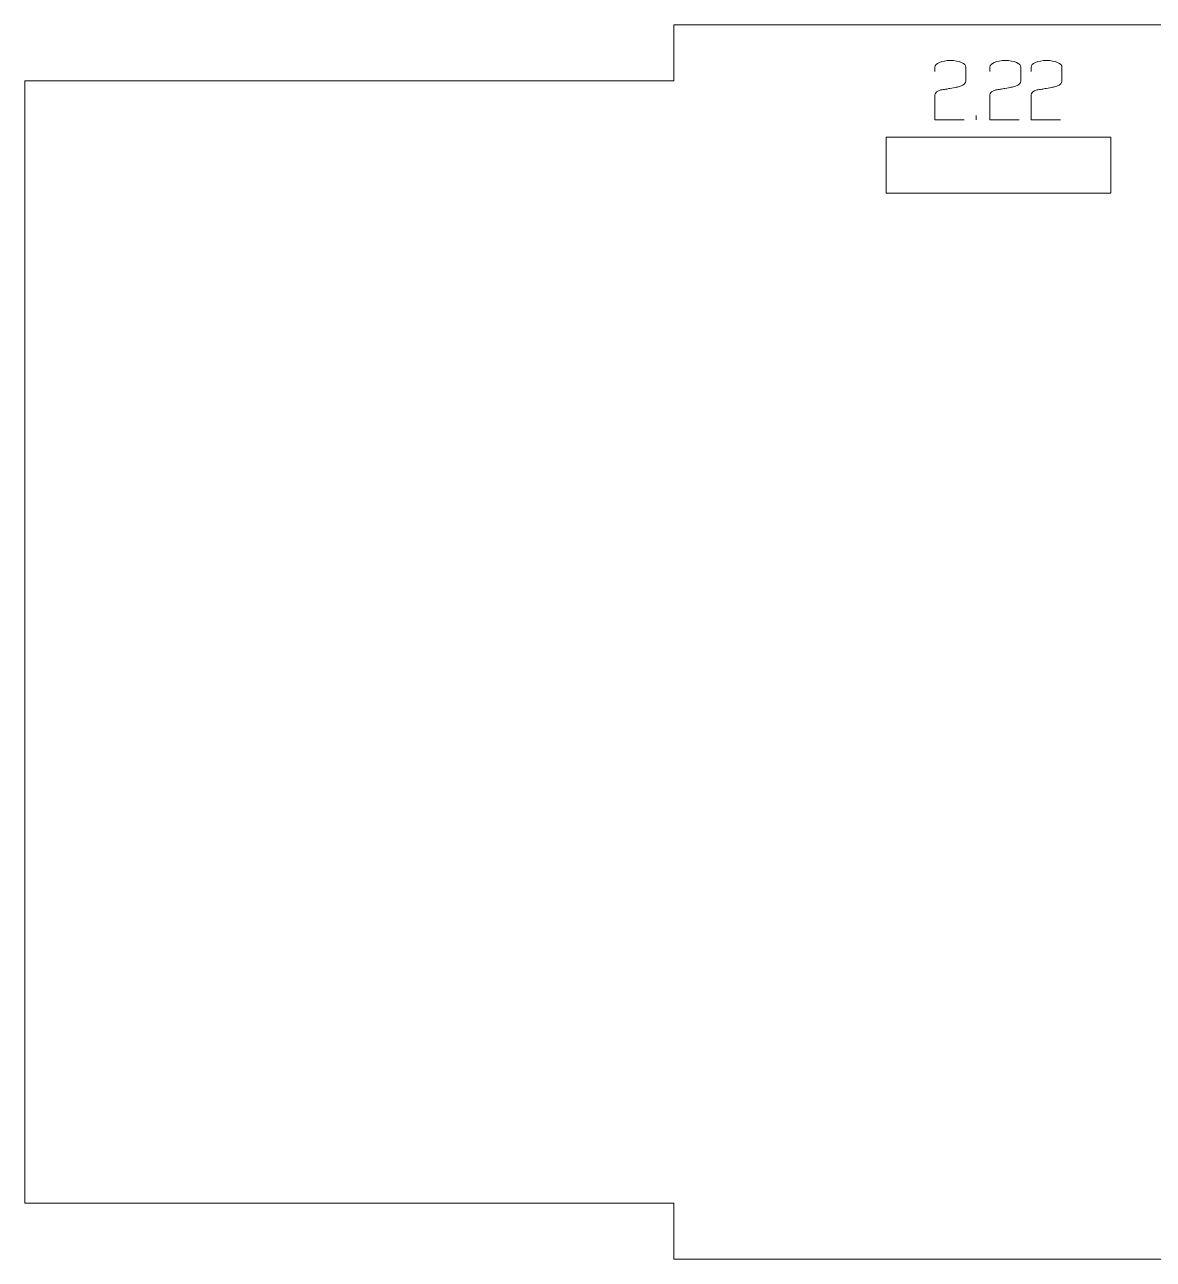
# Model space of a CAD drawing. Header units: centimetres. Extents: x -191 to 212, y -234 to 239.
# Drawn here: x -37.3 to -31.27, y -45.73 to -39.13 of the extents above; entities that cross this region are included whole.
import ezdxf

# ---------------------------------------------------------------- set-up
doc = ezdxf.new("R2010")
doc.units = ezdxf.units.CM
doc.header["$MEASUREMENT"] = 0
doc.layers.add('Capa 1', color=7, linetype='Continuous')

msp = doc.modelspace()

# ---------------------------------------------------------------- hatches: boundary and pattern name
at = {"layer": 'Capa 1', "true_color": 0x3e4095}
h = msp.add_hatch(color=175, dxfattribs=at)
edge = h.paths.add_edge_path()
edge.add_spline(control_points=[(-32.43494, -39.641), (-32.43494, -39.641), (-32.43494, -39.50846), (-32.43494, -39.50846), (-32.43402, -39.49654), (-32.42317, -39.48737), (-32.40238, -39.48095), (-32.39382, -39.48033), (-32.38564, -39.47934), (-32.37784, -39.47796), (-32.37005, -39.47659), (-32.36217, -39.47514), (-32.35422, -39.47361), (-32.33955, -39.47116), (-32.32831, -39.46917), (-32.32052, -39.46765), (-32.31272, -39.46612), (-32.30515, -39.46413), (-32.29781, -39.46168), (-32.27886, -39.45465), (-32.26938, -39.44563), (-32.26938, -39.43463), (-32.26938, -39.43463), (-32.26938, -39.35987), (-32.26938, -39.35987), (-32.26938, -39.35009), (-32.27725, -39.34176), (-32.293, -39.33488), (-32.30874, -39.328), (-32.32839, -39.32456), (-32.35193, -39.32456), (-32.37547, -39.32456), (-32.39512, -39.328), (-32.41086, -39.33488), (-32.42661, -39.34176), (-32.43448, -39.35009), (-32.43448, -39.35987), (-32.43448, -39.35987), (-32.43448, -39.38234), (-32.43448, -39.38234), (-32.43448, -39.38234), (-32.43448, -39.35987), (-32.43448, -39.35987), (-32.43448, -39.35009), (-32.42661, -39.34176), (-32.41086, -39.33488), (-32.39512, -39.328), (-32.37547, -39.32456), (-32.35193, -39.32456), (-32.32839, -39.32456), (-32.30874, -39.328), (-32.293, -39.33488), (-32.27725, -39.34176), (-32.26938, -39.35009), (-32.26938, -39.35987), (-32.26938, -39.35987), (-32.26938, -39.43463), (-32.26938, -39.43463), (-32.26938, -39.44563), (-32.27886, -39.45465), (-32.29781, -39.46168), (-32.30515, -39.46413), (-32.31272, -39.46612), (-32.32052, -39.46765), (-32.32831, -39.46917), (-32.33955, -39.47116), (-32.35422, -39.47361), (-32.36217, -39.47514), (-32.37005, -39.47659), (-32.37784, -39.47796), (-32.38564, -39.47934), (-32.39382, -39.48033), (-32.40238, -39.48095), (-32.42317, -39.48737), (-32.43402, -39.49654), (-32.43494, -39.50846), (-32.43494, -39.50846), (-32.43494, -39.641), (-32.43494, -39.641), (-32.43494, -39.641), (-32.27809, -39.641), (-32.27809, -39.641), (-32.27809, -39.641), (-32.43494, -39.641), (-32.43494, -39.641)], knot_values=[0, 0, 0, 0, 0.0357143, 0.0357143, 0.0357143, 0.0714286, 0.0714286, 0.0714286, 0.1071429, 0.1071429, 0.1071429, 0.1428571, 0.1428571, 0.1428571, 0.1785714, 0.1785714, 0.1785714, 0.2142857, 0.2142857, 0.2142857, 0.25, 0.25, 0.25, 0.2857143, 0.2857143, 0.2857143, 0.3214286, 0.3214286, 0.3214286, 0.3571429, 0.3571429, 0.3571429, 0.3928571, 0.3928571, 0.3928571, 0.4285714, 0.4285714, 0.4285714, 0.4642857, 0.4642857, 0.4642857, 0.5, 0.5, 0.5, 0.5357143, 0.5357143, 0.5357143, 0.5714286, 0.5714286, 0.5714286, 0.6071429, 0.6071429, 0.6071429, 0.6428571, 0.6428571, 0.6428571, 0.6785714, 0.6785714, 0.6785714, 0.7142857, 0.7142857, 0.7142857, 0.75, 0.75, 0.75, 0.7857143, 0.7857143, 0.7857143, 0.8214286, 0.8214286, 0.8214286, 0.8571429, 0.8571429, 0.8571429, 0.8928571, 0.8928571, 0.8928571, 0.9285714, 0.9285714, 0.9285714, 0.9642857, 0.9642857, 0.9642857, 1, 1, 1, 1], degree=3, periodic=1)
h = msp.add_hatch(color=175, dxfattribs=at)
edge = h.paths.add_edge_path()
edge.add_spline(control_points=[(-32.14143, -39.641), (-32.14143, -39.641), (-32.14143, -39.50846), (-32.14143, -39.50846), (-32.14051, -39.49654), (-32.12966, -39.48737), (-32.10887, -39.48095), (-32.10031, -39.48033), (-32.09213, -39.47934), (-32.08433, -39.47796), (-32.07654, -39.47659), (-32.06866, -39.47514), (-32.06071, -39.47361), (-32.04604, -39.47116), (-32.0348, -39.46917), (-32.02701, -39.46765), (-32.01921, -39.46612), (-32.01164, -39.46413), (-32.0043, -39.46168), (-31.98535, -39.45465), (-31.97587, -39.44563), (-31.97587, -39.43463), (-31.97587, -39.43463), (-31.97587, -39.35987), (-31.97587, -39.35987), (-31.97587, -39.35009), (-31.98374, -39.34176), (-31.99949, -39.33488), (-32.01523, -39.328), (-32.03488, -39.32456), (-32.05842, -39.32456), (-32.08196, -39.32456), (-32.10161, -39.328), (-32.11735, -39.33488), (-32.1331, -39.34176), (-32.14097, -39.35009), (-32.14097, -39.35987), (-32.14097, -39.35987), (-32.14097, -39.38234), (-32.14097, -39.38234), (-32.14097, -39.38234), (-32.14097, -39.35987), (-32.14097, -39.35987), (-32.14097, -39.35009), (-32.1331, -39.34176), (-32.11735, -39.33488), (-32.10161, -39.328), (-32.08196, -39.32456), (-32.05842, -39.32456), (-32.03488, -39.32456), (-32.01523, -39.328), (-31.99949, -39.33488), (-31.98374, -39.34176), (-31.97587, -39.35009), (-31.97587, -39.35987), (-31.97587, -39.35987), (-31.97587, -39.43463), (-31.97587, -39.43463), (-31.97587, -39.44563), (-31.98535, -39.45465), (-32.0043, -39.46168), (-32.01164, -39.46413), (-32.01921, -39.46612), (-32.02701, -39.46765), (-32.0348, -39.46917), (-32.04604, -39.47116), (-32.06071, -39.47361), (-32.06866, -39.47514), (-32.07654, -39.47659), (-32.08433, -39.47796), (-32.09213, -39.47934), (-32.10031, -39.48033), (-32.10887, -39.48095), (-32.12966, -39.48737), (-32.14051, -39.49654), (-32.14143, -39.50846), (-32.14143, -39.50846), (-32.14143, -39.641), (-32.14143, -39.641), (-32.14143, -39.641), (-31.98458, -39.641), (-31.98458, -39.641), (-31.98458, -39.641), (-32.14143, -39.641), (-32.14143, -39.641)], knot_values=[0, 0, 0, 0, 0.0357143, 0.0357143, 0.0357143, 0.0714286, 0.0714286, 0.0714286, 0.1071429, 0.1071429, 0.1071429, 0.1428571, 0.1428571, 0.1428571, 0.1785714, 0.1785714, 0.1785714, 0.2142857, 0.2142857, 0.2142857, 0.25, 0.25, 0.25, 0.2857143, 0.2857143, 0.2857143, 0.3214286, 0.3214286, 0.3214286, 0.3571429, 0.3571429, 0.3571429, 0.3928571, 0.3928571, 0.3928571, 0.4285714, 0.4285714, 0.4285714, 0.4642857, 0.4642857, 0.4642857, 0.5, 0.5, 0.5, 0.5357143, 0.5357143, 0.5357143, 0.5714286, 0.5714286, 0.5714286, 0.6071429, 0.6071429, 0.6071429, 0.6428571, 0.6428571, 0.6428571, 0.6785714, 0.6785714, 0.6785714, 0.7142857, 0.7142857, 0.7142857, 0.75, 0.75, 0.75, 0.7857143, 0.7857143, 0.7857143, 0.8214286, 0.8214286, 0.8214286, 0.8571429, 0.8571429, 0.8571429, 0.8928571, 0.8928571, 0.8928571, 0.9285714, 0.9285714, 0.9285714, 0.9642857, 0.9642857, 0.9642857, 1, 1, 1, 1], degree=3, periodic=1)
h = msp.add_hatch(color=175, dxfattribs=at)
edge = h.paths.add_edge_path()
edge.add_spline(control_points=[(-31.9213, -39.641), (-31.9213, -39.641), (-31.9213, -39.50846), (-31.9213, -39.50846), (-31.92038, -39.49654), (-31.90953, -39.48737), (-31.88874, -39.48095), (-31.88018, -39.48033), (-31.872, -39.47934), (-31.8642, -39.47796), (-31.85641, -39.47659), (-31.84853, -39.47514), (-31.84058, -39.47361), (-31.82591, -39.47116), (-31.81467, -39.46917), (-31.80688, -39.46765), (-31.79908, -39.46612), (-31.79151, -39.46413), (-31.78417, -39.46168), (-31.76522, -39.45465), (-31.75574, -39.44563), (-31.75574, -39.43463), (-31.75574, -39.43463), (-31.75574, -39.35987), (-31.75574, -39.35987), (-31.75574, -39.35009), (-31.76361, -39.34176), (-31.77936, -39.33488), (-31.7951, -39.328), (-31.81475, -39.32456), (-31.83829, -39.32456), (-31.86183, -39.32456), (-31.88148, -39.328), (-31.89722, -39.33488), (-31.91297, -39.34176), (-31.92084, -39.35009), (-31.92084, -39.35987), (-31.92084, -39.35987), (-31.92084, -39.38234), (-31.92084, -39.38234), (-31.92084, -39.38234), (-31.92084, -39.35987), (-31.92084, -39.35987), (-31.92084, -39.35009), (-31.91297, -39.34176), (-31.89722, -39.33488), (-31.88148, -39.328), (-31.86183, -39.32456), (-31.83829, -39.32456), (-31.81475, -39.32456), (-31.7951, -39.328), (-31.77936, -39.33488), (-31.76361, -39.34176), (-31.75574, -39.35009), (-31.75574, -39.35987), (-31.75574, -39.35987), (-31.75574, -39.43463), (-31.75574, -39.43463), (-31.75574, -39.44563), (-31.76522, -39.45465), (-31.78417, -39.46168), (-31.79151, -39.46413), (-31.79908, -39.46612), (-31.80688, -39.46765), (-31.81467, -39.46917), (-31.82591, -39.47116), (-31.84058, -39.47361), (-31.84853, -39.47514), (-31.85641, -39.47659), (-31.8642, -39.47796), (-31.872, -39.47934), (-31.88018, -39.48033), (-31.88874, -39.48095), (-31.90953, -39.48737), (-31.92038, -39.49654), (-31.9213, -39.50846), (-31.9213, -39.50846), (-31.9213, -39.641), (-31.9213, -39.641), (-31.9213, -39.641), (-31.76445, -39.641), (-31.76445, -39.641), (-31.76445, -39.641), (-31.9213, -39.641), (-31.9213, -39.641)], knot_values=[0, 0, 0, 0, 0.0357143, 0.0357143, 0.0357143, 0.0714286, 0.0714286, 0.0714286, 0.1071429, 0.1071429, 0.1071429, 0.1428571, 0.1428571, 0.1428571, 0.1785714, 0.1785714, 0.1785714, 0.2142857, 0.2142857, 0.2142857, 0.25, 0.25, 0.25, 0.2857143, 0.2857143, 0.2857143, 0.3214286, 0.3214286, 0.3214286, 0.3571429, 0.3571429, 0.3571429, 0.3928571, 0.3928571, 0.3928571, 0.4285714, 0.4285714, 0.4285714, 0.4642857, 0.4642857, 0.4642857, 0.5, 0.5, 0.5, 0.5357143, 0.5357143, 0.5357143, 0.5714286, 0.5714286, 0.5714286, 0.6071429, 0.6071429, 0.6071429, 0.6428571, 0.6428571, 0.6428571, 0.6785714, 0.6785714, 0.6785714, 0.7142857, 0.7142857, 0.7142857, 0.75, 0.75, 0.75, 0.7857143, 0.7857143, 0.7857143, 0.8214286, 0.8214286, 0.8214286, 0.8571429, 0.8571429, 0.8571429, 0.8928571, 0.8928571, 0.8928571, 0.9285714, 0.9285714, 0.9285714, 0.9642857, 0.9642857, 0.9642857, 1, 1, 1, 1], degree=3, periodic=1)
h = msp.add_hatch(color=175, dxfattribs=at)
edge = h.paths.add_edge_path()
edge.add_spline(control_points=[(-32.21435, -39.641), (-32.21435, -39.641), (-32.21435, -39.61853), (-32.21435, -39.61853), (-32.21435, -39.61853), (-32.21435, -39.641), (-32.21435, -39.641)], knot_values=[0, 0, 0, 0, 0.5, 0.5, 0.5, 1, 1, 1, 1], degree=3, periodic=1)

# ---------------------------------------------------------------- linework, layer by layer
at = {"layer": 'Capa 1', "color": 240, "lineweight": 9}
for points, knots in [([(-37.29845, -39.433), (-37.29845, -39.433), (-37.29845, -45.433), (-37.29845, -45.433), (-37.29845, -45.433), (-33.8297, -45.433), (-33.8297, -45.433), (-33.8297, -45.433), (-33.8297, -45.733), (-33.8297, -45.733), (-33.8297, -45.733), (-30.36096, -45.733), (-30.36096, -45.733), (-30.36096, -45.733), (-30.36096, -45.433), (-30.36096, -45.433), (-30.36096, -45.433), (-26.89222, -45.433), (-26.89222, -45.433), (-26.89222, -45.433), (-26.89222, -39.433), (-26.89222, -39.433), (-26.89222, -39.433), (-30.36096, -39.433), (-30.36096, -39.433), (-30.36096, -39.433), (-30.36096, -39.133), (-30.36096, -39.133), (-30.36096, -39.133), (-33.8297, -39.133), (-33.8297, -39.133), (-33.8297, -39.133), (-33.8297, -39.433), (-33.8297, -39.433), (-33.8297, -39.433), (-37.29845, -39.433), (-37.29845, -39.433)], [0, 0, 0, 0, 0.0833333, 0.0833333, 0.0833333, 0.1666667, 0.1666667, 0.1666667, 0.25, 0.25, 0.25, 0.3333333, 0.3333333, 0.3333333, 0.4166667, 0.4166667, 0.4166667, 0.5, 0.5, 0.5, 0.5833333, 0.5833333, 0.5833333, 0.6666667, 0.6666667, 0.6666667, 0.75, 0.75, 0.75, 0.8333333, 0.8333333, 0.8333333, 0.9166667, 0.9166667, 0.9166667, 1, 1, 1, 1]), ([(-32.69534, -40.03348), (-32.69534, -40.03348), (-31.49534, -40.03348), (-31.49534, -40.03348), (-31.49534, -40.03348), (-31.49534, -39.73348), (-31.49534, -39.73348), (-31.49534, -39.73348), (-32.69534, -39.73348), (-32.69534, -39.73348), (-32.69534, -39.73348), (-32.69534, -40.03348), (-32.69534, -40.03348)], [0, 0, 0, 0, 0.25, 0.25, 0.25, 0.5, 0.5, 0.5, 0.75, 0.75, 0.75, 1, 1, 1, 1])]:
    msp.add_open_spline(points, degree=3, knots=knots, dxfattribs=at)
at = {"layer": 'Capa 1', "color": 114, "lineweight": 9}
for points, knots in [([(-32.43494, -39.641), (-32.43494, -39.641), (-32.43494, -39.50846), (-32.43494, -39.50846), (-32.43402, -39.49654), (-32.42317, -39.48737), (-32.40238, -39.48095), (-32.39382, -39.48033), (-32.38564, -39.47934), (-32.37784, -39.47796), (-32.37005, -39.47659), (-32.36217, -39.47514), (-32.35422, -39.47361), (-32.33955, -39.47116), (-32.32831, -39.46917), (-32.32052, -39.46765), (-32.31272, -39.46612), (-32.30515, -39.46413), (-32.29781, -39.46168), (-32.27886, -39.45465), (-32.26938, -39.44563), (-32.26938, -39.43463), (-32.26938, -39.43463), (-32.26938, -39.35987), (-32.26938, -39.35987), (-32.26938, -39.35009), (-32.27725, -39.34176), (-32.293, -39.33488), (-32.30874, -39.328), (-32.32839, -39.32456), (-32.35193, -39.32456), (-32.37547, -39.32456), (-32.39512, -39.328), (-32.41086, -39.33488), (-32.42661, -39.34176), (-32.43448, -39.35009), (-32.43448, -39.35987), (-32.43448, -39.35987), (-32.43448, -39.38234), (-32.43448, -39.38234), (-32.43448, -39.38234), (-32.43448, -39.35987), (-32.43448, -39.35987), (-32.43448, -39.35009), (-32.42661, -39.34176), (-32.41086, -39.33488), (-32.39512, -39.328), (-32.37547, -39.32456), (-32.35193, -39.32456), (-32.32839, -39.32456), (-32.30874, -39.328), (-32.293, -39.33488), (-32.27725, -39.34176), (-32.26938, -39.35009), (-32.26938, -39.35987), (-32.26938, -39.35987), (-32.26938, -39.43463), (-32.26938, -39.43463), (-32.26938, -39.44563), (-32.27886, -39.45465), (-32.29781, -39.46168), (-32.30515, -39.46413), (-32.31272, -39.46612), (-32.32052, -39.46765), (-32.32831, -39.46917), (-32.33955, -39.47116), (-32.35422, -39.47361), (-32.36217, -39.47514), (-32.37005, -39.47659), (-32.37784, -39.47796), (-32.38564, -39.47934), (-32.39382, -39.48033), (-32.40238, -39.48095), (-32.42317, -39.48737), (-32.43402, -39.49654), (-32.43494, -39.50846), (-32.43494, -39.50846), (-32.43494, -39.641), (-32.43494, -39.641), (-32.43494, -39.641), (-32.27809, -39.641), (-32.27809, -39.641), (-32.27809, -39.641), (-32.43494, -39.641), (-32.43494, -39.641)], [0, 0, 0, 0, 0.0357143, 0.0357143, 0.0357143, 0.0714286, 0.0714286, 0.0714286, 0.1071429, 0.1071429, 0.1071429, 0.1428571, 0.1428571, 0.1428571, 0.1785714, 0.1785714, 0.1785714, 0.2142857, 0.2142857, 0.2142857, 0.25, 0.25, 0.25, 0.2857143, 0.2857143, 0.2857143, 0.3214286, 0.3214286, 0.3214286, 0.3571429, 0.3571429, 0.3571429, 0.3928571, 0.3928571, 0.3928571, 0.4285714, 0.4285714, 0.4285714, 0.4642857, 0.4642857, 0.4642857, 0.5, 0.5, 0.5, 0.5357143, 0.5357143, 0.5357143, 0.5714286, 0.5714286, 0.5714286, 0.6071429, 0.6071429, 0.6071429, 0.6428571, 0.6428571, 0.6428571, 0.6785714, 0.6785714, 0.6785714, 0.7142857, 0.7142857, 0.7142857, 0.75, 0.75, 0.75, 0.7857143, 0.7857143, 0.7857143, 0.8214286, 0.8214286, 0.8214286, 0.8571429, 0.8571429, 0.8571429, 0.8928571, 0.8928571, 0.8928571, 0.9285714, 0.9285714, 0.9285714, 0.9642857, 0.9642857, 0.9642857, 1, 1, 1, 1]), ([(-32.14143, -39.641), (-32.14143, -39.641), (-32.14143, -39.50846), (-32.14143, -39.50846), (-32.14051, -39.49654), (-32.12966, -39.48737), (-32.10887, -39.48095), (-32.10031, -39.48033), (-32.09213, -39.47934), (-32.08433, -39.47796), (-32.07654, -39.47659), (-32.06866, -39.47514), (-32.06071, -39.47361), (-32.04604, -39.47116), (-32.0348, -39.46917), (-32.02701, -39.46765), (-32.01921, -39.46612), (-32.01164, -39.46413), (-32.0043, -39.46168), (-31.98535, -39.45465), (-31.97587, -39.44563), (-31.97587, -39.43463), (-31.97587, -39.43463), (-31.97587, -39.35987), (-31.97587, -39.35987), (-31.97587, -39.35009), (-31.98374, -39.34176), (-31.99949, -39.33488), (-32.01523, -39.328), (-32.03488, -39.32456), (-32.05842, -39.32456), (-32.08196, -39.32456), (-32.10161, -39.328), (-32.11735, -39.33488), (-32.1331, -39.34176), (-32.14097, -39.35009), (-32.14097, -39.35987), (-32.14097, -39.35987), (-32.14097, -39.38234), (-32.14097, -39.38234), (-32.14097, -39.38234), (-32.14097, -39.35987), (-32.14097, -39.35987), (-32.14097, -39.35009), (-32.1331, -39.34176), (-32.11735, -39.33488), (-32.10161, -39.328), (-32.08196, -39.32456), (-32.05842, -39.32456), (-32.03488, -39.32456), (-32.01523, -39.328), (-31.99949, -39.33488), (-31.98374, -39.34176), (-31.97587, -39.35009), (-31.97587, -39.35987), (-31.97587, -39.35987), (-31.97587, -39.43463), (-31.97587, -39.43463), (-31.97587, -39.44563), (-31.98535, -39.45465), (-32.0043, -39.46168), (-32.01164, -39.46413), (-32.01921, -39.46612), (-32.02701, -39.46765), (-32.0348, -39.46917), (-32.04604, -39.47116), (-32.06071, -39.47361), (-32.06866, -39.47514), (-32.07654, -39.47659), (-32.08433, -39.47796), (-32.09213, -39.47934), (-32.10031, -39.48033), (-32.10887, -39.48095), (-32.12966, -39.48737), (-32.14051, -39.49654), (-32.14143, -39.50846), (-32.14143, -39.50846), (-32.14143, -39.641), (-32.14143, -39.641), (-32.14143, -39.641), (-31.98458, -39.641), (-31.98458, -39.641), (-31.98458, -39.641), (-32.14143, -39.641), (-32.14143, -39.641)], [0, 0, 0, 0, 0.0357143, 0.0357143, 0.0357143, 0.0714286, 0.0714286, 0.0714286, 0.1071429, 0.1071429, 0.1071429, 0.1428571, 0.1428571, 0.1428571, 0.1785714, 0.1785714, 0.1785714, 0.2142857, 0.2142857, 0.2142857, 0.25, 0.25, 0.25, 0.2857143, 0.2857143, 0.2857143, 0.3214286, 0.3214286, 0.3214286, 0.3571429, 0.3571429, 0.3571429, 0.3928571, 0.3928571, 0.3928571, 0.4285714, 0.4285714, 0.4285714, 0.4642857, 0.4642857, 0.4642857, 0.5, 0.5, 0.5, 0.5357143, 0.5357143, 0.5357143, 0.5714286, 0.5714286, 0.5714286, 0.6071429, 0.6071429, 0.6071429, 0.6428571, 0.6428571, 0.6428571, 0.6785714, 0.6785714, 0.6785714, 0.7142857, 0.7142857, 0.7142857, 0.75, 0.75, 0.75, 0.7857143, 0.7857143, 0.7857143, 0.8214286, 0.8214286, 0.8214286, 0.8571429, 0.8571429, 0.8571429, 0.8928571, 0.8928571, 0.8928571, 0.9285714, 0.9285714, 0.9285714, 0.9642857, 0.9642857, 0.9642857, 1, 1, 1, 1]), ([(-31.9213, -39.641), (-31.9213, -39.641), (-31.9213, -39.50846), (-31.9213, -39.50846), (-31.92038, -39.49654), (-31.90953, -39.48737), (-31.88874, -39.48095), (-31.88018, -39.48033), (-31.872, -39.47934), (-31.8642, -39.47796), (-31.85641, -39.47659), (-31.84853, -39.47514), (-31.84058, -39.47361), (-31.82591, -39.47116), (-31.81467, -39.46917), (-31.80688, -39.46765), (-31.79908, -39.46612), (-31.79151, -39.46413), (-31.78417, -39.46168), (-31.76522, -39.45465), (-31.75574, -39.44563), (-31.75574, -39.43463), (-31.75574, -39.43463), (-31.75574, -39.35987), (-31.75574, -39.35987), (-31.75574, -39.35009), (-31.76361, -39.34176), (-31.77936, -39.33488), (-31.7951, -39.328), (-31.81475, -39.32456), (-31.83829, -39.32456), (-31.86183, -39.32456), (-31.88148, -39.328), (-31.89722, -39.33488), (-31.91297, -39.34176), (-31.92084, -39.35009), (-31.92084, -39.35987), (-31.92084, -39.35987), (-31.92084, -39.38234), (-31.92084, -39.38234), (-31.92084, -39.38234), (-31.92084, -39.35987), (-31.92084, -39.35987), (-31.92084, -39.35009), (-31.91297, -39.34176), (-31.89722, -39.33488), (-31.88148, -39.328), (-31.86183, -39.32456), (-31.83829, -39.32456), (-31.81475, -39.32456), (-31.7951, -39.328), (-31.77936, -39.33488), (-31.76361, -39.34176), (-31.75574, -39.35009), (-31.75574, -39.35987), (-31.75574, -39.35987), (-31.75574, -39.43463), (-31.75574, -39.43463), (-31.75574, -39.44563), (-31.76522, -39.45465), (-31.78417, -39.46168), (-31.79151, -39.46413), (-31.79908, -39.46612), (-31.80688, -39.46765), (-31.81467, -39.46917), (-31.82591, -39.47116), (-31.84058, -39.47361), (-31.84853, -39.47514), (-31.85641, -39.47659), (-31.8642, -39.47796), (-31.872, -39.47934), (-31.88018, -39.48033), (-31.88874, -39.48095), (-31.90953, -39.48737), (-31.92038, -39.49654), (-31.9213, -39.50846), (-31.9213, -39.50846), (-31.9213, -39.641), (-31.9213, -39.641), (-31.9213, -39.641), (-31.76445, -39.641), (-31.76445, -39.641), (-31.76445, -39.641), (-31.9213, -39.641), (-31.9213, -39.641)], [0, 0, 0, 0, 0.0357143, 0.0357143, 0.0357143, 0.0714286, 0.0714286, 0.0714286, 0.1071429, 0.1071429, 0.1071429, 0.1428571, 0.1428571, 0.1428571, 0.1785714, 0.1785714, 0.1785714, 0.2142857, 0.2142857, 0.2142857, 0.25, 0.25, 0.25, 0.2857143, 0.2857143, 0.2857143, 0.3214286, 0.3214286, 0.3214286, 0.3571429, 0.3571429, 0.3571429, 0.3928571, 0.3928571, 0.3928571, 0.4285714, 0.4285714, 0.4285714, 0.4642857, 0.4642857, 0.4642857, 0.5, 0.5, 0.5, 0.5357143, 0.5357143, 0.5357143, 0.5714286, 0.5714286, 0.5714286, 0.6071429, 0.6071429, 0.6071429, 0.6428571, 0.6428571, 0.6428571, 0.6785714, 0.6785714, 0.6785714, 0.7142857, 0.7142857, 0.7142857, 0.75, 0.75, 0.75, 0.7857143, 0.7857143, 0.7857143, 0.8214286, 0.8214286, 0.8214286, 0.8571429, 0.8571429, 0.8571429, 0.8928571, 0.8928571, 0.8928571, 0.9285714, 0.9285714, 0.9285714, 0.9642857, 0.9642857, 0.9642857, 1, 1, 1, 1]), ([(-32.21435, -39.641), (-32.21435, -39.641), (-32.21435, -39.61853), (-32.21435, -39.61853), (-32.21435, -39.61853), (-32.21435, -39.641), (-32.21435, -39.641)], [0, 0, 0, 0, 0.5, 0.5, 0.5, 1, 1, 1, 1])]:
    msp.add_open_spline(points, degree=3, knots=knots, dxfattribs=at)

doc.saveas('drawing.dxf')
